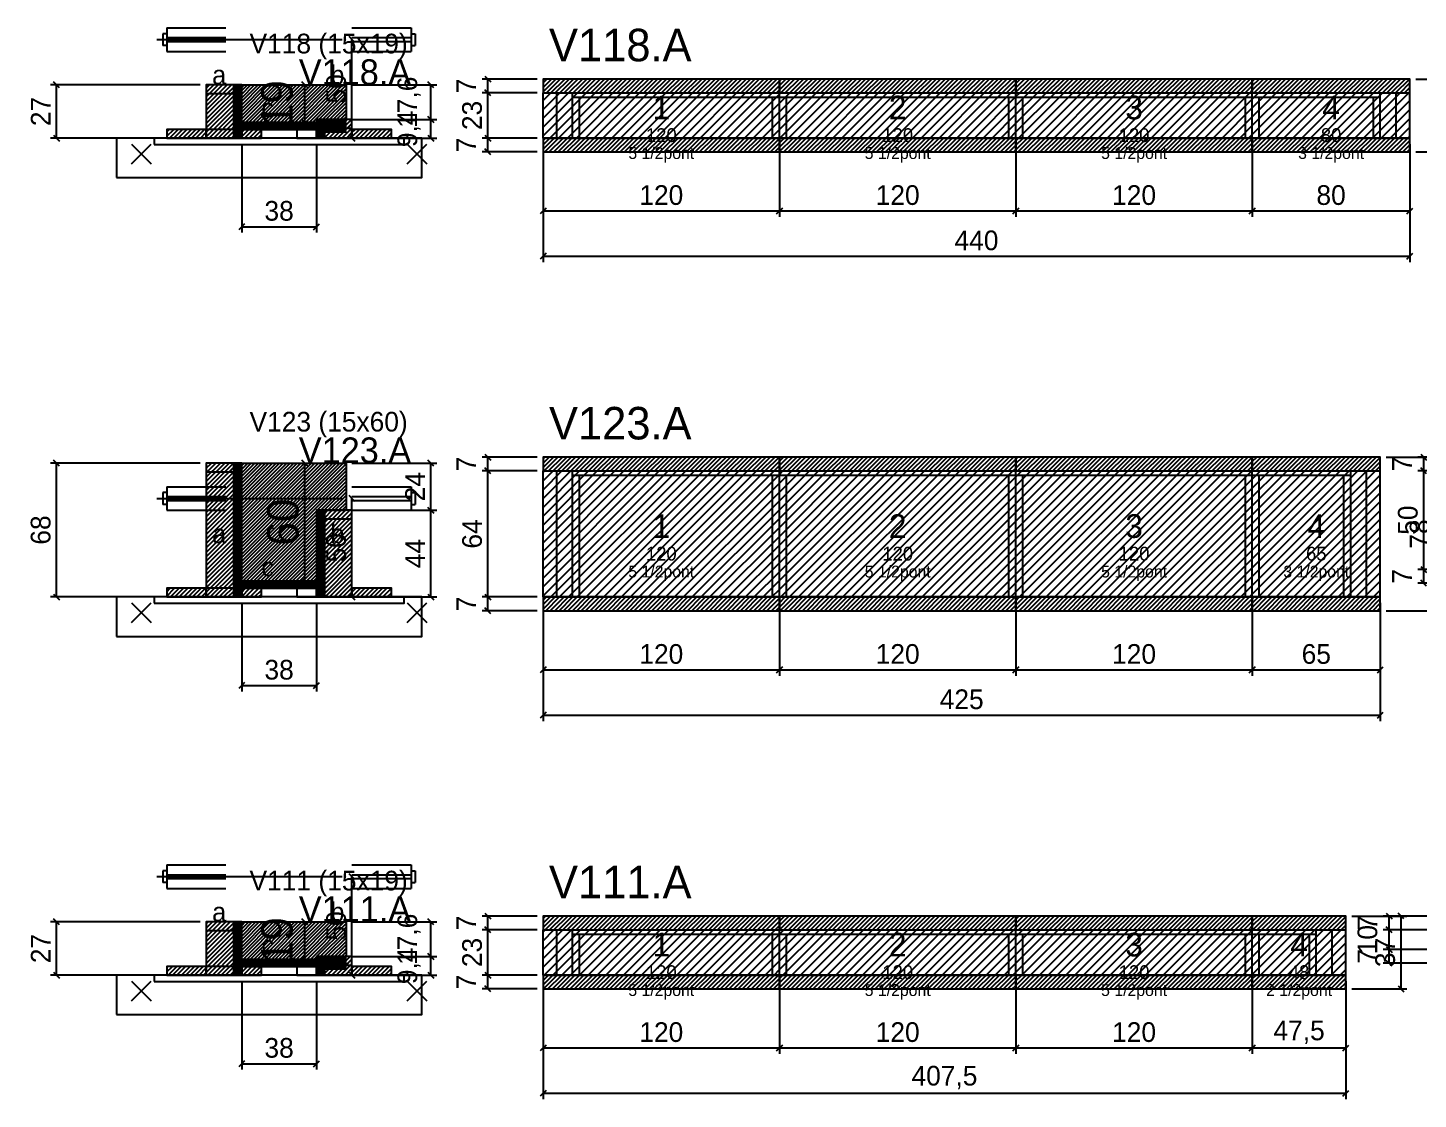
# Model space of a CAD drawing. Extents: x -69 to 3070, y -7480 to 1250.
# Drawn here: x -69 to 637, y -5334 to -4790 of the extents above; entities that cross this region are included whole.
import ezdxf
from ezdxf.enums import TextEntityAlignment as Align

# ---------------------------------------------------------------- set-up
doc = ezdxf.new("R2010")
doc.units = 0
for name, color, linetype in [('5', 5, 'Continuous'), ('barrote', 126, 'Continuous'), ('CONCRETO', 251, 'Continuous'), ('COTA', 241, 'Continuous'), ('Cota Seção (2x)', 241, 'Continuous'), ('detalhes', 7, 'Continuous'), ('Hachura', 251, 'Continuous'), ('Madeira', 126, 'Continuous'), ('NOMENCLATURA', 7, 'Continuous'), ('Painéis', 200, 'Continuous'), ('presilha', 224, 'Continuous'), ('Reaproveitamento', 251, 'Continuous'), ('SARR_2.2x7', 40, 'Continuous'), ('SARR_3.5x7', 81, 'Continuous'), ('SCO-___-LAJ', 224, 'Continuous'), ('TENSOR', 224, 'Continuous'), ('texto', 7, 'Continuous'), ('Texto Seção', 7, 'Continuous')]:
    doc.layers.add(name, color=color, linetype=linetype)
doc.dimstyles.new('PAINEL', dxfattribs={"dimtxt": 10, "dimasz": 3, "dimexe": 3, "dimexo": 3, "dimgap": 3, "dimtad": 1, "dimblk": 'OBLIQUE', "dimblk1": 'OBLIQUE', "dimcen": 2.5, "dimclrd": 4, "dimclre": 4, "dimclrt": 240, "dimazin": 3, "dimtfac": 1, "dimtmove": 0, "dimatfit": 3})
doc.dimstyles.new('SECAO2X', dxfattribs={"dimtxt": 16, "dimasz": 3, "dimexe": 3, "dimexo": 3, "dimgap": 3, "dimtad": 1, "dimblk": 'OBLIQUE', "dimblk1": 'OBLIQUE', "dimcen": 2.5, "dimclrd": 4, "dimclre": 4, "dimclrt": 240, "dimazin": 3, "dimtfac": 1, "dimtmove": 0, "dimatfit": 3})

# ---------------------------------------------------------------- blocks, each defined once
blk = doc.blocks.new('_OBLIQUE')
at = {"color": 0, "linetype": 'BYBLOCK'}
blk.add_line((-0.5, -0.5), (0.5, 0.5), dxfattribs=at)

msp = doc.modelspace()

# ---------------------------------------------------------------- hatches: boundary and pattern name
at = {"layer": 'COTA'}
h = msp.add_hatch(dxfattribs=at)
h.set_pattern_fill('ANSI31', scale=0.4)
h.paths.add_polyline_path([(40, -4838), (40, -4819), (93, -4819), (93, -4836.6), (78, -4836.6), (78, -4838)])
h = msp.add_hatch(dxfattribs=at)
h.set_pattern_fill('ANSI31', scale=0.5)
h.paths.add_polyline_path([(193, -4823), (313, -4823), (313, -4816), (193, -4816)])
h = msp.add_hatch(dxfattribs=at)
h.set_pattern_fill('ANSI31', scale=0.5)
h.paths.add_polyline_path([(313, -4823), (433, -4823), (433, -4816), (313, -4816)])
h = msp.add_hatch(dxfattribs=at)
h.set_pattern_fill('ANSI31', scale=0.5)
h.paths.add_polyline_path([(433, -4823), (553, -4823), (553, -4816), (433, -4816)])
h = msp.add_hatch(dxfattribs=at)
h.set_pattern_fill('ANSI31', scale=0.5)
h.paths.add_polyline_path([(553, -4823), (633, -4823), (633, -4816), (553, -4816)])
h = msp.add_hatch(dxfattribs=at)
h.set_pattern_fill('ANSI31', scale=0.5)
h.paths.add_polyline_path([(193, -4853), (313, -4853), (313, -4846), (193, -4846)])
h = msp.add_hatch(dxfattribs=at)
h.set_pattern_fill('ANSI31', scale=0.5)
h.paths.add_polyline_path([(313, -4853), (433, -4853), (433, -4846), (313, -4846)])
h = msp.add_hatch(dxfattribs=at)
h.set_pattern_fill('ANSI31', scale=0.5)
h.paths.add_polyline_path([(433, -4853), (553, -4853), (553, -4846), (433, -4846)])
h = msp.add_hatch(dxfattribs=at)
h.set_pattern_fill('ANSI31', scale=0.5)
h.paths.add_polyline_path([(553, -4853), (633, -4853), (633, -4846), (553, -4846)])
h = msp.add_hatch(dxfattribs=at)
h.set_pattern_fill('ANSI31', scale=0.4)
h.paths.add_polyline_path([(40, -5071), (40, -5011), (93, -5011), (93, -5035), (78, -5035), (78, -5071)])
h = msp.add_hatch(dxfattribs=at)
h.set_pattern_fill('ANSI31', scale=0.5)
h.paths.add_polyline_path([(193, -5015), (313, -5015), (313, -5008), (193, -5008)])
h = msp.add_hatch(dxfattribs=at)
h.set_pattern_fill('ANSI31', scale=0.5)
h.paths.add_polyline_path([(313, -5015), (433, -5015), (433, -5008), (313, -5008)])
h = msp.add_hatch(dxfattribs=at)
h.set_pattern_fill('ANSI31', scale=0.5)
h.paths.add_polyline_path([(433, -5015), (553, -5015), (553, -5008), (433, -5008)])
h = msp.add_hatch(dxfattribs=at)
h.set_pattern_fill('ANSI31', scale=0.5)
h.paths.add_polyline_path([(553, -5015), (618, -5015), (618, -5008), (553, -5008)])
h = msp.add_hatch(dxfattribs=at)
h.set_pattern_fill('ANSI31', scale=0.5)
h.paths.add_polyline_path([(193, -5086), (313, -5086), (313, -5079), (193, -5079)])
h = msp.add_hatch(dxfattribs=at)
h.set_pattern_fill('ANSI31', scale=0.5)
h.paths.add_polyline_path([(313, -5086), (433, -5086), (433, -5079), (313, -5079)])
h = msp.add_hatch(dxfattribs=at)
h.set_pattern_fill('ANSI31', scale=0.5)
h.paths.add_polyline_path([(433, -5086), (553, -5086), (553, -5079), (433, -5079)])
h = msp.add_hatch(dxfattribs=at)
h.set_pattern_fill('ANSI31', scale=0.5)
h.paths.add_polyline_path([(553, -5086), (618, -5086), (618, -5079), (553, -5079)])
h = msp.add_hatch(dxfattribs=at)
h.set_pattern_fill('ANSI31', scale=0.5)
h.paths.add_polyline_path([(193, -5248), (313, -5248), (313, -5241), (193, -5241)])
h = msp.add_hatch(dxfattribs=at)
h.set_pattern_fill('ANSI31', scale=0.5)
h.paths.add_polyline_path([(313, -5248), (433, -5248), (433, -5241), (313, -5241)])
h = msp.add_hatch(dxfattribs=at)
h.set_pattern_fill('ANSI31', scale=0.5)
h.paths.add_polyline_path([(433, -5248), (553, -5248), (553, -5241), (433, -5241)])
h = msp.add_hatch(dxfattribs=at)
h.set_pattern_fill('ANSI31', scale=0.5)
h.paths.add_polyline_path([(553, -5248), (600.5, -5248), (600.5, -5241), (553, -5241)])
h = msp.add_hatch(dxfattribs=at)
h.set_pattern_fill('ANSI31', scale=0.4)
h.paths.add_polyline_path([(40, -5263), (40, -5244), (93, -5244), (93, -5261.6), (78, -5261.6), (78, -5263)])
h = msp.add_hatch(dxfattribs=at)
h.set_pattern_fill('ANSI31', scale=0.5)
h.paths.add_polyline_path([(193, -5278), (313, -5278), (313, -5271), (193, -5271)])
h = msp.add_hatch(dxfattribs=at)
h.set_pattern_fill('ANSI31', scale=0.5)
h.paths.add_polyline_path([(313, -5278), (433, -5278), (433, -5271), (313, -5271)])
h = msp.add_hatch(dxfattribs=at)
h.set_pattern_fill('ANSI31', scale=0.5)
h.paths.add_polyline_path([(433, -5278), (553, -5278), (553, -5271), (433, -5271)])
h = msp.add_hatch(dxfattribs=at)
h.set_pattern_fill('ANSI31', scale=0.5)
h.paths.add_polyline_path([(553, -5278), (600.5, -5278), (600.5, -5271), (553, -5271)])
at = {"layer": 'Hachura'}
h = msp.add_hatch(dxfattribs=at)
h.set_pattern_fill('ANSI31', scale=0.5)
h.paths.add_polyline_path([(22, -4846), (36, -4846), (36, -4819), (22, -4819)])
h = msp.add_hatch(dxfattribs=at)
h.set_pattern_fill('ANSI31', scale=0.5)
h.paths.add_polyline_path([(22, -4823.4), (36, -4823.4), (36, -4819), (22, -4819)])
h = msp.add_hatch(dxfattribs=at)
h.set_pattern_fill('SOLID')
h.paths.add_polyline_path([(36, -4846), (40, -4846), (40, -4819), (36, -4819)])
h = msp.add_hatch(dxfattribs=at)
h.set_pattern_fill('ANSI31', scale=0.5)
h.paths.add_polyline_path([(2, -4846), (22, -4846), (22, -4841.6), (2, -4841.6)])
h = msp.add_hatch(dxfattribs=at)
h.set_pattern_fill('SOLID')
h.paths.add_polyline_path([(40, -4841.6), (78, -4841.6), (78, -4838), (40, -4838)])
h = msp.add_hatch(dxfattribs=at)
h.set_pattern_fill('ANSI31', scale=0.5)
h.paths.add_polyline_path([(40, -4846), (50, -4846), (50, -4841.6), (40, -4841.6)])
h = msp.add_hatch(dxfattribs=at)
h.set_pattern_fill('SOLID')
h.paths.add_polyline_path([(78, -4846), (82, -4846), (82, -4836.6), (78, -4836.6)])
h = msp.add_hatch(dxfattribs=at)
h.set_pattern_fill('SOLID')
h.paths.add_polyline_path([(78, -4836.6), (93, -4836.6), (93, -4843), (78, -4843)])
h = msp.add_hatch(dxfattribs=at)
h.set_pattern_fill('ANSI31', scale=0.5)
h.paths.add_polyline_path([(82, -4846), (96, -4846), (96, -4836.6), (82, -4836.6)])
h = msp.add_hatch(dxfattribs=at)
h.set_pattern_fill('ANSI31', scale=0.5)
h.paths.add_polyline_path([(82, -4841), (96, -4841), (96, -4836.6), (82, -4836.6)])
h = msp.add_hatch(dxfattribs=at)
h.set_pattern_fill('ANSI31', scale=0.5)
h.paths.add_polyline_path([(96, -4846), (116, -4846), (116, -4841.6), (96, -4841.6)])
h = msp.add_hatch(dxfattribs=at)
h.set_pattern_fill('ANSI31', scale=0.5)
h.paths.add_polyline_path([(22, -5079), (36, -5079), (36, -5011), (22, -5011)])
h = msp.add_hatch(dxfattribs=at)
h.set_pattern_fill('ANSI31', scale=0.5)
h.paths.add_polyline_path([(22, -5015.4), (36, -5015.4), (36, -5011), (22, -5011)])
h = msp.add_hatch(dxfattribs=at)
h.set_pattern_fill('SOLID')
h.paths.add_polyline_path([(36, -5079), (40, -5079), (40, -5011), (36, -5011)])
h = msp.add_hatch(dxfattribs=at)
h.set_pattern_fill('SOLID')
h.paths.add_polyline_path([(78, -5079), (82, -5079), (82, -5035), (78, -5035)])
h = msp.add_hatch(dxfattribs=at)
h.set_pattern_fill('SOLID')
h.paths.add_polyline_path([(78, -5035), (93, -5035), (93, -5035), (78, -5035)])
h = msp.add_hatch(dxfattribs=at)
h.set_pattern_fill('ANSI31', scale=0.5)
h.paths.add_polyline_path([(82, -5079), (96, -5079), (96, -5035), (82, -5035)])
h = msp.add_hatch(dxfattribs=at)
h.set_pattern_fill('ANSI31', scale=0.5)
h.paths.add_polyline_path([(82, -5039.4), (96, -5039.4), (96, -5035), (82, -5035)])
h = msp.add_hatch(dxfattribs=at)
h.set_pattern_fill('SOLID')
h.paths.add_polyline_path([(40, -5074.6), (78, -5074.6), (78, -5071), (40, -5071)])
h = msp.add_hatch(dxfattribs=at)
h.set_pattern_fill('ANSI31', scale=0.5)
h.paths.add_polyline_path([(2, -5079), (22, -5079), (22, -5074.6), (2, -5074.6)])
h = msp.add_hatch(dxfattribs=at)
h.set_pattern_fill('ANSI31', scale=0.5)
h.paths.add_polyline_path([(40, -5079), (50, -5079), (50, -5074.6), (40, -5074.6)])
h = msp.add_hatch(dxfattribs=at)
h.set_pattern_fill('ANSI31', scale=0.5)
h.paths.add_polyline_path([(96, -5079), (116, -5079), (116, -5074.6), (96, -5074.6)])
h = msp.add_hatch(dxfattribs=at)
h.set_pattern_fill('ANSI31', scale=0.5)
h.paths.add_polyline_path([(22, -5271), (36, -5271), (36, -5244), (22, -5244)])
h = msp.add_hatch(dxfattribs=at)
h.set_pattern_fill('ANSI31', scale=0.5)
h.paths.add_polyline_path([(22, -5248.4), (36, -5248.4), (36, -5244), (22, -5244)])
h = msp.add_hatch(dxfattribs=at)
h.set_pattern_fill('SOLID')
h.paths.add_polyline_path([(36, -5271), (40, -5271), (40, -5244), (36, -5244)])
h = msp.add_hatch(dxfattribs=at)
h.set_pattern_fill('SOLID')
h.paths.add_polyline_path([(40, -5266.6), (78, -5266.6), (78, -5263), (40, -5263)])
h = msp.add_hatch(dxfattribs=at)
h.set_pattern_fill('SOLID')
h.paths.add_polyline_path([(78, -5271), (82, -5271), (82, -5261.6), (78, -5261.6)])
h = msp.add_hatch(dxfattribs=at)
h.set_pattern_fill('SOLID')
h.paths.add_polyline_path([(78, -5261.6), (93, -5261.6), (93, -5268), (78, -5268)])
h = msp.add_hatch(dxfattribs=at)
h.set_pattern_fill('ANSI31', scale=0.5)
h.paths.add_polyline_path([(82, -5271), (96, -5271), (96, -5261.6), (82, -5261.6)])
h = msp.add_hatch(dxfattribs=at)
h.set_pattern_fill('ANSI31', scale=0.5)
h.paths.add_polyline_path([(82, -5266), (96, -5266), (96, -5261.6), (82, -5261.6)])
h = msp.add_hatch(dxfattribs=at)
h.set_pattern_fill('ANSI31', scale=0.5)
h.paths.add_polyline_path([(2, -5271), (22, -5271), (22, -5266.6), (2, -5266.6)])
h = msp.add_hatch(dxfattribs=at)
h.set_pattern_fill('ANSI31', scale=0.5)
h.paths.add_polyline_path([(40, -5271), (50, -5271), (50, -5266.6), (40, -5266.6)])
h = msp.add_hatch(dxfattribs=at)
h.set_pattern_fill('ANSI31', scale=0.5)
h.paths.add_polyline_path([(96, -5271), (116, -5271), (116, -5266.6), (96, -5266.6)])
at = {"layer": 'Reaproveitamento'}
h = msp.add_hatch(dxfattribs=at)
h.set_pattern_fill('ANSI31')
h.paths.add_polyline_path([(193, -4846), (313, -4846), (313, -4823), (193, -4823)])
h = msp.add_hatch(dxfattribs=at)
h.set_pattern_fill('ANSI31')
h.paths.add_polyline_path([(313, -4846), (433, -4846), (433, -4823), (313, -4823)])
h = msp.add_hatch(dxfattribs=at)
h.set_pattern_fill('ANSI31')
h.paths.add_polyline_path([(433, -4846), (553, -4846), (553, -4823), (433, -4823)])
h = msp.add_hatch(dxfattribs=at)
h.set_pattern_fill('ANSI31')
h.paths.add_polyline_path([(553, -4846), (633, -4846), (633, -4823), (553, -4823)])
h = msp.add_hatch(dxfattribs=at)
h.set_pattern_fill('ANSI31')
h.paths.add_polyline_path([(193, -5079), (313, -5079), (313, -5015), (193, -5015)])
h = msp.add_hatch(dxfattribs=at)
h.set_pattern_fill('ANSI31')
h.paths.add_polyline_path([(313, -5079), (433, -5079), (433, -5015), (313, -5015)])
h = msp.add_hatch(dxfattribs=at)
h.set_pattern_fill('ANSI31')
h.paths.add_polyline_path([(433, -5079), (553, -5079), (553, -5015), (433, -5015)])
h = msp.add_hatch(dxfattribs=at)
h.set_pattern_fill('ANSI31')
h.paths.add_polyline_path([(553, -5079), (618, -5079), (618, -5015), (553, -5015)])
h = msp.add_hatch(dxfattribs=at)
h.set_pattern_fill('ANSI31')
h.paths.add_polyline_path([(193, -5271), (313, -5271), (313, -5248), (193, -5248)])
h = msp.add_hatch(dxfattribs=at)
h.set_pattern_fill('ANSI31')
h.paths.add_polyline_path([(313, -5271), (433, -5271), (433, -5248), (313, -5248)])
h = msp.add_hatch(dxfattribs=at)
h.set_pattern_fill('ANSI31')
h.paths.add_polyline_path([(433, -5271), (553, -5271), (553, -5248), (433, -5248)])
h = msp.add_hatch(dxfattribs=at)
h.set_pattern_fill('ANSI31')
h.paths.add_polyline_path([(553, -5271), (600.5, -5271), (600.5, -5248), (553, -5248)])

# ---------------------------------------------------------------- linework, layer by layer
for p, q in [((2, -4790), (32, -4790)), ((2, -4790), (2, -4802)), ((96, -4790), (126, -4790)), ((126, -4790), (126, -4802)), ((0, -4793), (0, -4799)), ((2, -4793), (0, -4793)), ((2, -4799), (0, -4799)), ((2, -4795), (32, -4795)), ((2, -4797), (32, -4797)), ((96, -4795), (126, -4795)), ((96, -4797), (126, -4797)), ((126, -4793), (128, -4793)), ((126, -4799), (128, -4799)), ((128, -4793), (128, -4799)), ((2, -4802), (32, -4802)), ((96, -4802), (126, -4802)), ((2, -5023), (32, -5023)), ((2, -5023), (2, -5035)), ((96, -5023), (126, -5023)), ((126, -5023), (126, -5035)), ((0, -5026), (0, -5032)), ((2, -5026), (0, -5026)), ((2, -5032), (0, -5032)), ((2, -5028), (32, -5028)), ((2, -5030), (32, -5030)), ((96, -5028), (126, -5028)), ((96, -5030), (126, -5030)), ((126, -5026), (128, -5026)), ((126, -5032), (128, -5032)), ((128, -5026), (128, -5032)), ((2, -5035), (32, -5035)), ((96, -5035), (126, -5035)), ((2, -5215), (32, -5215)), ((2, -5215), (2, -5227)), ((96, -5215), (126, -5215)), ((126, -5215), (126, -5227)), ((0, -5218), (0, -5224)), ((2, -5218), (0, -5218)), ((2, -5220), (32, -5220)), ((2, -5222), (32, -5222)), ((96, -5220), (126, -5220)), ((96, -5222), (126, -5222)), ((126, -5218), (128, -5218)), ((128, -5218), (128, -5224)), ((2, -5224), (0, -5224)), ((2, -5227), (32, -5227)), ((96, -5227), (126, -5227)), ((126, -5224), (128, -5224))]:
    msp.add_line(p, q)
at = {"layer": 'barrote'}
for points in [[(-23.5, -4866), (131.5, -4866), (131.5, -4846), (-23.5, -4846)], [(-23.5, -5099), (131.5, -5099), (131.5, -5079), (-23.5, -5079)], [(-23.5, -5291), (131.5, -5291), (131.5, -5271), (-23.5, -5271)]]:
    msp.add_lwpolyline(points, close=True, dxfattribs=at)
at = {"layer": 'CONCRETO'}
for points in [[(40, -4838), (40, -4819), (93, -4819), (93, -4836.6), (78, -4836.6), (78, -4838)], [(40, -5071), (40, -5011), (93, -5011), (93, -5035), (78, -5035), (78, -5071)], [(40, -5263), (40, -5244), (93, -5244), (93, -5261.6), (78, -5261.6), (78, -5263)]]:
    msp.add_lwpolyline(points, close=True, dxfattribs=at)
at = {"layer": 'Madeira'}
for points in [[(22, -4846), (36, -4846), (36, -4819), (22, -4819)], [(22, -4823.4), (36, -4823.4), (36, -4819), (22, -4819)], [(2, -4846), (22, -4846), (22, -4841.6), (2, -4841.6)], [(22, -4846), (36, -4846), (36, -4841.6), (22, -4841.6)], [(40, -4846), (50, -4846), (50, -4841.6), (40, -4841.6)], [(68, -4846), (78, -4846), (78, -4841.6), (68, -4841.6)], [(82, -4846), (96, -4846), (96, -4836.6), (82, -4836.6)], [(82, -4841), (96, -4841), (96, -4836.6), (82, -4836.6)], [(96, -4846), (116, -4846), (116, -4841.6), (96, -4841.6)], [(22, -5079), (36, -5079), (36, -5011), (22, -5011)], [(22, -5015.4), (36, -5015.4), (36, -5011), (22, -5011)], [(82, -5079), (96, -5079), (96, -5035), (82, -5035)], [(82, -5039.4), (96, -5039.4), (96, -5035), (82, -5035)], [(2, -5079), (22, -5079), (22, -5074.6), (2, -5074.6)], [(22, -5079), (36, -5079), (36, -5074.6), (22, -5074.6)], [(40, -5079), (50, -5079), (50, -5074.6), (40, -5074.6)], [(68, -5079), (78, -5079), (78, -5074.6), (68, -5074.6)], [(96, -5079), (116, -5079), (116, -5074.6), (96, -5074.6)], [(22, -5271), (36, -5271), (36, -5244), (22, -5244)], [(22, -5248.4), (36, -5248.4), (36, -5244), (22, -5244)], [(82, -5271), (96, -5271), (96, -5261.6), (82, -5261.6)], [(82, -5266), (96, -5266), (96, -5261.6), (82, -5261.6)], [(2, -5271), (22, -5271), (22, -5266.6), (2, -5266.6)], [(22, -5271), (36, -5271), (36, -5266.6), (22, -5266.6)], [(40, -5271), (50, -5271), (50, -5266.6), (40, -5266.6)], [(68, -5271), (78, -5271), (78, -5266.6), (68, -5266.6)], [(96, -5271), (116, -5271), (116, -5266.6), (96, -5266.6)]]:
    msp.add_lwpolyline(points, close=True, dxfattribs=at)
at = {"layer": 'Painéis'}
for p, q in [((193, -4823), (313, -4823)), ((193, -4846), (193, -4823)), ((313, -4846), (313, -4823)), ((313, -4846), (313, -4823)), ((313, -4823), (433, -4823)), ((313, -4846), (313, -4823)), ((433, -4846), (433, -4823)), ((433, -4846), (433, -4823)), ((433, -4823), (553, -4823)), ((433, -4846), (433, -4823)), ((553, -4846), (553, -4823)), ((553, -4846), (553, -4823)), ((553, -4823), (633, -4823)), ((553, -4846), (553, -4823)), ((633, -4846), (633, -4823)), ((193, -4846), (313, -4846)), ((313, -4846), (433, -4846)), ((433, -4846), (553, -4846)), ((553, -4846), (633, -4846)), ((193, -5015), (313, -5015)), ((193, -5079), (193, -5015)), ((313, -5079), (313, -5015)), ((313, -5079), (313, -5015)), ((313, -5015), (433, -5015)), ((313, -5079), (313, -5015)), ((433, -5079), (433, -5015)), ((433, -5079), (433, -5015)), ((433, -5015), (553, -5015)), ((433, -5079), (433, -5015)), ((553, -5079), (553, -5015)), ((553, -5079), (553, -5015)), ((553, -5015), (618, -5015)), ((553, -5079), (553, -5015)), ((618, -5079), (618, -5015)), ((193, -5079), (313, -5079)), ((313, -5079), (433, -5079)), ((433, -5079), (553, -5079)), ((553, -5079), (618, -5079)), ((193, -5248), (313, -5248)), ((193, -5271), (193, -5248)), ((313, -5271), (313, -5248)), ((313, -5271), (313, -5248)), ((313, -5248), (433, -5248)), ((313, -5271), (313, -5248)), ((433, -5271), (433, -5248)), ((433, -5271), (433, -5248)), ((433, -5248), (553, -5248)), ((433, -5271), (433, -5248)), ((553, -5271), (553, -5248)), ((553, -5271), (553, -5248)), ((553, -5248), (600.5, -5248)), ((553, -5271), (553, -5248)), ((600.5, -5271), (600.5, -5248)), ((193, -5271), (313, -5271)), ((313, -5271), (433, -5271)), ((433, -5271), (553, -5271)), ((553, -5271), (600.5, -5271))]:
    msp.add_line(p, q, dxfattribs=at)
for points in [[(36, -4846), (40, -4846), (40, -4819), (36, -4819)], [(40, -4841.6), (78, -4841.6), (78, -4838), (40, -4838)], [(78, -4846), (82, -4846), (82, -4836.6), (78, -4836.6)], [(78, -4836.6), (93, -4836.6), (93, -4836.6), (78, -4836.6)], [(36, -5079), (40, -5079), (40, -5011), (36, -5011)], [(78, -5079), (82, -5079), (82, -5035), (78, -5035)], [(78, -5035), (93, -5035), (93, -5035), (78, -5035)], [(40, -5074.6), (78, -5074.6), (78, -5071), (40, -5071)], [(36, -5271), (40, -5271), (40, -5244), (36, -5244)], [(40, -5266.6), (78, -5266.6), (78, -5263), (40, -5263)], [(78, -5271), (82, -5271), (82, -5261.6), (78, -5261.6)], [(78, -5261.6), (93, -5261.6), (93, -5261.6), (78, -5261.6)]]:
    msp.add_lwpolyline(points, close=True, dxfattribs=at)
at = {"layer": 'presilha'}
for p, q in [((-16, -4859), (-6, -4849)), ((-16, -4849), (-6, -4859)), ((124, -4859), (134, -4849)), ((124, -4849), (134, -4859)), ((-16, -5092), (-6, -5082)), ((-16, -5082), (-6, -5092)), ((124, -5092), (134, -5082)), ((124, -5082), (134, -5092)), ((-16, -5284), (-6, -5274)), ((-16, -5274), (-6, -5284)), ((124, -5284), (134, -5274)), ((124, -5274), (134, -5284))]:
    msp.add_line(p, q, dxfattribs=at)
at = {"layer": 'SARR_2.2x7'}
for p, q in [((200, -4846), (200, -4823)), ((208, -4825.2), (313, -4825.2)), ((313, -4825.2), (433, -4825.2)), ((433, -4825.2), (553, -4825.2)), ((553, -4825.2), (618, -4825.2)), ((626, -4846), (626, -4823)), ((200, -5079), (200, -5015)), ((208, -5017.2), (313, -5017.2)), ((313, -5017.2), (433, -5017.2)), ((433, -5017.2), (553, -5017.2)), ((553, -5017.2), (603, -5017.2)), ((611, -5079), (611, -5015)), ((200, -5271), (200, -5248)), ((208, -5250.2), (313, -5250.2)), ((313, -5250.2), (433, -5250.2)), ((433, -5250.2), (553, -5250.2)), ((553, -5250.2), (585.5, -5250.2)), ((593.5, -5271), (593.5, -5248))]:
    msp.add_line(p, q, dxfattribs=at)
at = {"layer": 'SARR_3.5x7'}
for p, q in [((208, -4846), (208, -4823)), ((211.5, -4846), (211.5, -4825.2)), ((309.5, -4846), (309.5, -4825.2)), ((313, -4846), (313, -4823)), ((313, -4846), (313, -4823)), ((316.5, -4846), (316.5, -4825.2)), ((429.5, -4846), (429.5, -4825.2)), ((433, -4846), (433, -4823)), ((433, -4846), (433, -4823)), ((436.5, -4846), (436.5, -4825.2)), ((549.5, -4846), (549.5, -4825.2)), ((553, -4846), (553, -4823)), ((553, -4846), (553, -4823)), ((556.5, -4846), (556.5, -4825.2)), ((614.5, -4846), (614.5, -4825.2)), ((618, -4846), (618, -4823)), ((208, -4846), (211.5, -4846)), ((309.5, -4846), (313, -4846)), ((313, -4846), (316.5, -4846)), ((429.5, -4846), (433, -4846)), ((433, -4846), (436.5, -4846)), ((549.5, -4846), (553, -4846)), ((553, -4846), (556.5, -4846)), ((614.5, -4846), (618, -4846)), ((208, -5079), (208, -5015)), ((211.5, -5079), (211.5, -5017.2)), ((309.5, -5079), (309.5, -5017.2)), ((313, -5079), (313, -5015)), ((313, -5079), (313, -5015)), ((316.5, -5079), (316.5, -5017.2)), ((429.5, -5079), (429.5, -5017.2)), ((433, -5079), (433, -5015)), ((433, -5079), (433, -5015)), ((436.5, -5079), (436.5, -5017.2)), ((549.5, -5079), (549.5, -5017.2)), ((553, -5079), (553, -5015)), ((553, -5079), (553, -5015)), ((556.5, -5079), (556.5, -5017.2)), ((599.5, -5079), (599.5, -5017.2)), ((603, -5079), (603, -5015)), ((208, -5079), (211.5, -5079)), ((309.5, -5079), (313, -5079)), ((313, -5079), (316.5, -5079)), ((429.5, -5079), (433, -5079)), ((433, -5079), (436.5, -5079)), ((549.5, -5079), (553, -5079)), ((553, -5079), (556.5, -5079)), ((599.5, -5079), (603, -5079)), ((208, -5271), (208, -5248)), ((211.5, -5271), (211.5, -5250.2)), ((309.5, -5271), (309.5, -5250.2)), ((313, -5271), (313, -5248)), ((313, -5271), (313, -5248)), ((316.5, -5271), (316.5, -5250.2)), ((429.5, -5271), (429.5, -5250.2)), ((433, -5271), (433, -5248)), ((433, -5271), (433, -5248)), ((436.5, -5271), (436.5, -5250.2)), ((549.5, -5271), (549.5, -5250.2)), ((553, -5271), (553, -5248)), ((553, -5271), (553, -5248)), ((556.5, -5271), (556.5, -5250.2)), ((582, -5271), (582, -5250.2)), ((585.5, -5271), (585.5, -5248)), ((208, -5271), (211.5, -5271)), ((309.5, -5271), (313, -5271)), ((313, -5271), (316.5, -5271)), ((429.5, -5271), (433, -5271)), ((433, -5271), (436.5, -5271)), ((549.5, -5271), (553, -5271)), ((553, -5271), (556.5, -5271)), ((582, -5271), (585.5, -5271))]:
    msp.add_line(p, q, dxfattribs=at)
at = {"layer": 'SCO-___-LAJ'}
for points in [[(193, -4823), (313, -4823), (313, -4816), (193, -4816)], [(313, -4823), (433, -4823), (433, -4816), (313, -4816)], [(433, -4823), (553, -4823), (553, -4816), (433, -4816)], [(553, -4823), (633, -4823), (633, -4816), (553, -4816)], [(-4.5, -4849.2), (122.5, -4849.2), (122.5, -4846), (-4.5, -4846)], [(193, -4853), (313, -4853), (313, -4846), (193, -4846)], [(313, -4853), (433, -4853), (433, -4846), (313, -4846)], [(433, -4853), (553, -4853), (553, -4846), (433, -4846)], [(553, -4853), (633, -4853), (633, -4846), (553, -4846)], [(193, -5015), (313, -5015), (313, -5008), (193, -5008)], [(313, -5015), (433, -5015), (433, -5008), (313, -5008)], [(433, -5015), (553, -5015), (553, -5008), (433, -5008)], [(553, -5015), (618, -5015), (618, -5008), (553, -5008)], [(-4.5, -5082.2), (122.5, -5082.2), (122.5, -5079), (-4.5, -5079)], [(193, -5086), (313, -5086), (313, -5079), (193, -5079)], [(313, -5086), (433, -5086), (433, -5079), (313, -5079)], [(433, -5086), (553, -5086), (553, -5079), (433, -5079)], [(553, -5086), (618, -5086), (618, -5079), (553, -5079)], [(193, -5248), (313, -5248), (313, -5241), (193, -5241)], [(313, -5248), (433, -5248), (433, -5241), (313, -5241)], [(433, -5248), (553, -5248), (553, -5241), (433, -5241)], [(553, -5248), (600.5, -5248), (600.5, -5241), (553, -5241)], [(-4.5, -5274.2), (122.5, -5274.2), (122.5, -5271), (-4.5, -5271)], [(193, -5278), (313, -5278), (313, -5271), (193, -5271)], [(313, -5278), (433, -5278), (433, -5271), (313, -5271)], [(433, -5278), (553, -5278), (553, -5271), (433, -5271)], [(553, -5278), (600.5, -5278), (600.5, -5271), (553, -5271)]]:
    msp.add_lwpolyline(points, close=True, dxfattribs=at)
at = {"layer": 'TENSOR'}
for p, q in [((-3, -4796), (91, -4796)), ((-3, -5029), (91, -5029)), ((-3, -5221), (91, -5221))]:
    msp.add_line(p, q, dxfattribs=at)

# ---------------------------------------------------------------- texts
at = {"layer": '5'}
for s, height, p in [('1', 12, (253, -4830.5)), ('2', 12, (373, -4830.5)), ('3', 12, (493, -4830.5)), ('4', 12, (593, -4830.5)), ('120', 7, (253, -4844.5)), ('120', 7, (373, -4844.5)), ('120', 7, (493, -4844.5)), ('80', 7, (593, -4844.5)), ('1', 12, (253, -5043)), ('2', 12, (373, -5043)), ('3', 12, (493, -5043)), ('4', 12, (585.5, -5043)), ('120', 7, (253, -5057)), ('120', 7, (373, -5057)), ('120', 7, (493, -5057)), ('65', 7, (585.5, -5057)), ('1', 12, (253, -5255.5)), ('2', 12, (373, -5255.5)), ('3', 12, (493, -5255.5)), ('4', 12, (576.75, -5255.5)), ('120', 7, (253, -5269.5)), ('120', 7, (373, -5269.5)), ('120', 7, (493, -5269.5)), ('48', 7, (576.75, -5269.5))]:
    msp.add_text(s, height=height, dxfattribs=at).set_placement(p, align=Align.MIDDLE_CENTER)
at = {"layer": 'detalhes'}
for s, p in [('a', (25, -4818.7)), ('b', (85, -4818.7)), ('c', (50, -4835.5)), ('a', (25, -5051.7)), ('b', (85, -5051.7)), ('c', (50, -5068.5)), ('a', (25, -5243.7)), ('b', (85, -5243.7)), ('c', (50, -5260.5))]:
    msp.add_text(s, height=9.6, dxfattribs=at).set_placement(p)
at = {"layer": 'NOMENCLATURA'}
for s, p in [('V118.A', (196, -4807)), ('V123.A', (196, -4999)), ('V111.A', (196, -5232))]:
    msp.add_text(s, height=16.5, dxfattribs=at).set_placement(p)
at = {"layer": 'texto', "char_height": 6, "attachment_point": 5}
for s, insert in [('5 1/2pont', (253, -4854.5)), ('5 1/2pont', (373, -4854.5)), ('5 1/2pont', (493, -4854.5)), ('3 1/2pont', (593, -4854.5)), ('5 1/2pont', (253, -5067)), ('5 1/2pont', (373, -5067)), ('5 1/2pont', (493, -5067)), ('3 1/2pont', (585.5, -5067)), ('5 1/2pont', (253, -5279.5)), ('5 1/2pont', (373, -5279.5)), ('5 1/2pont', (493, -5279.5)), ('2 1/2pont', (576.75, -5279.5))]:
    msp.add_mtext(s, dxfattribs=dict(at, insert=insert))
at = {"layer": 'Texto Seção'}
for s, height, p in [('V118 (15x19)', 10, (44, -4803)), ('V118.A', 13, (69, -4819)), ('V123 (15x60)', 10, (44, -4995)), ('V123.A', 13, (69, -5011)), ('V111 (15x19)', 10, (44, -5228)), ('V111.A', 13, (69, -5244))]:
    msp.add_text(s, height=height, dxfattribs=at).set_placement(p)

# ---------------------------------------------------------------- dimensions: what is measured, and where the dimension line sits
at = {"layer": 'COTA'}
for base, p1, p2 in [((96, -4846), (96, -4846), (96, -4796)), ((-54, -4846), (2, -4846), (22, -4819)), ((136, -4836.6), (93, -4836.6), (93, -4819)), ((165, -4823), (193, -4823), (193, -4816)), ((661, -4853), (633, -4853), (633, -4816)), ((165, -4846), (193, -4846), (193, -4823)), ((136, -4846), (96, -4846), (96, -4836.6)), ((165, -4853), (193, -4853), (193, -4846)), ((-54, -5079), (2, -5079), (22, -5011)), ((136, -5035), (93, -5035), (93, -5011)), ((165, -5015), (193, -5015), (193, -5008)), ((646, -5086), (618, -5086), (618, -5008)), ((640, -5015), (668, -5015), (668, -5008)), ((165, -5079), (193, -5079), (193, -5015)), ((640, -5065), (668, -5065), (668, -5015)), ((96, -5079), (96, -5079), (96, -5029)), ((136, -5079), (96, -5079), (96, -5035)), ((640, -5072), (668, -5072), (668, -5065)), ((165, -5086), (193, -5086), (193, -5079)), ((96, -5271), (96, -5271), (96, -5221)), ((-54, -5271), (2, -5271), (22, -5244)), ((136, -5261.6), (93, -5261.6), (93, -5244)), ((165, -5248), (193, -5248), (193, -5241)), ((628.5, -5278), (600.5, -5278), (600.5, -5241)), ((622.5, -5248), (650.5, -5248), (650.5, -5241)), ((165, -5271), (193, -5271), (193, -5248)), ((622.5, -5258), (650.5, -5258), (650.5, -5248)), ((136, -5271), (96, -5271), (96, -5261.6)), ((622.5, -5265), (650.5, -5265), (650.5, -5258)), ((165, -5278), (193, -5278), (193, -5271))]:
    msp.add_linear_dim(base=base, p1=p1, p2=p2, angle=90, dimstyle='PAINEL', dxfattribs=at).render()
for base, p1, p2 in [((40, -4891), (40, -4846), (78, -4846)), ((193, -4883), (193, -4846), (313, -4846)), ((193, -4906), (193, -4846), (633, -4846)), ((313, -4883), (313, -4846), (433, -4846)), ((433, -4883), (433, -4846), (553, -4846)), ((553, -4883), (553, -4846), (633, -4846)), ((40, -5124), (40, -5079), (78, -5079)), ((193, -5116), (193, -5079), (313, -5079)), ((193, -5139), (193, -5079), (618, -5079)), ((313, -5116), (313, -5079), (433, -5079)), ((433, -5116), (433, -5079), (553, -5079)), ((553, -5116), (553, -5079), (618, -5079)), ((40, -5316), (40, -5271), (78, -5271)), ((193, -5308), (193, -5271), (313, -5271)), ((193, -5331), (193, -5271), (600.5, -5271)), ((313, -5308), (313, -5271), (433, -5271)), ((433, -5308), (433, -5271), (553, -5271)), ((553, -5308), (553, -5271), (600.5, -5271))]:
    msp.add_linear_dim(base=base, p1=p1, p2=p2, dimstyle='PAINEL', dxfattribs=at).render()
at = {"layer": 'Cota Seção (2x)'}
for base, p1, p2 in [((72, -4838), (40, -4838), (40, -4819)), ((72, -5071), (40, -5071), (40, -5011)), ((72, -5263), (40, -5263), (40, -5244))]:
    msp.add_linear_dim(base=base, p1=p1, p2=p2, angle=90, dimstyle='SECAO2X', dxfattribs=at).render()

doc.saveas('drawing.dxf')
